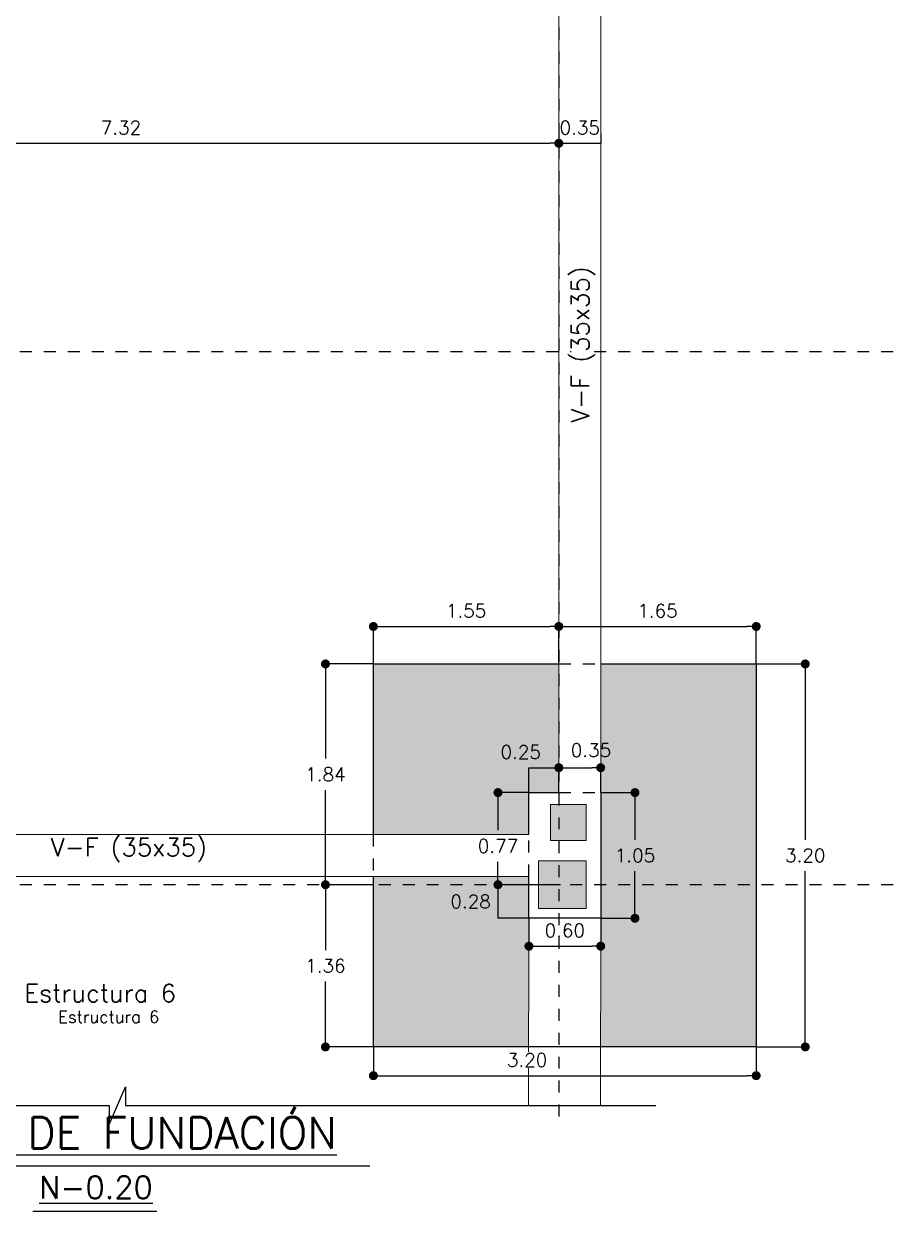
# Model space of a CAD drawing. Header units: millimetres. Extents: x 0 to 197, y -27 to 41.
# Drawn here: x 32.31 to 39.58, y -3.99 to 5.93 of the extents above; entities that cross this region are included whole.
import ezdxf
from ezdxf.enums import TextEntityAlignment as Align

# ---------------------------------------------------------------- set-up
doc = ezdxf.new("R2010")
doc.units = ezdxf.units.MM
doc.header["$LTSCALE"] = 0.01
doc.header["$PDMODE"] = 3
doc.linetypes.add('DASHDOT', pattern=[1, 0.5, -0.25, 0, -0.25])
doc.linetypes.add('DASHED2', pattern=[0.375, 0.25, -0.125])
doc.layers.add('FC_COLUMNAS', color=5, linetype='Continuous', lineweight=15)
doc.layers.add('FC_VIGAS', color=2, linetype='Continuous', lineweight=0)
for name, color, linetype in [('FC_COTAS', 1, 'Continuous'), ('FC_COTAS @ 75', 1, 'Continuous'), ('FC_EJES', 1, 'DASHDOT'), ('FC_HATCH COLUMNAS', 253, 'Continuous'), ('FC_HATCH ZAPATAS', 254, 'Continuous'), ('FC_LINEA CORTE', 1, 'Continuous'), ('FC_PEDESTAL', 4, 'Continuous'), ('FC_PROYECCION', 6, 'DASHED2'), ('FC_R-140', 2, 'Continuous'), ('FC_R-200', 5, 'Continuous'), ('FC_R-80', 11, 'Continuous'), ('FC_R-80 @ 50', 11, 'Continuous'), ('FC_R-80 @ 75', 11, 'Continuous'), ('FC_REVISION', 32, 'Continuous'), ('FC_ZAPATAS', 3, 'Continuous')]:
    doc.layers.add(name, color=color, linetype=linetype)
doc.styles.add('FC_TEXT', font='romans.shx', dxfattribs={"height": 0.002})
doc.styles.add('FC_TEXT1', font='romans.shx')
doc.dimstyles.new('FC_COTAS', dxfattribs={"dimtxt": 0.0015, "dimasz": 0.001, "dimexe": 0, "dimexo": 0, "dimgap": 0.001, "dimtad": 1, "dimtih": 1, "dimtoh": 1, "dimzin": 0, "dimdsep": 46, "dimtxsty": 'FC_TEXT1', "dimblk": 'DOT', "dimcen": 0.09, "dimclrd": 256, "dimclre": 256, "dimclrt": 256, "dimadec": 0, "dimazin": 0, "dimtfac": 1, "dimtix": 1, "dimtmove": 2, "dimatfit": 3, "dimfxl": 1.002, "dimtolj": 1, "dimtzin": 0, "dimlwd": -1, "dimarcsym": 0})

# ---------------------------------------------------------------- blocks, each defined once
blk = doc.blocks.new('*U83')
at = {"layer": 'FC_R-140', "color": 4, "ltscale": 1.5}
blk.add_lwpolyline([(-0.00703, -0.00507), (0.00677, -0.00507)], dxfattribs=at)
at = {"layer": 'FC_R-200', "color": 4, "ltscale": 1.5}
blk.add_lwpolyline([(-0.03052, 0), (0.03052, 0)], dxfattribs=at)
at = {"layer": 'FC_R-140', "ltscale": 1.5, "style": 'FC_TEXT1'}
blk.add_attdef('%%UNIVEL', text='', height=0.0025, dxfattribs=at).set_placement((0, -0.00242), align=Align.MIDDLE_CENTER)
at = {"layer": 'FC_R-200', "ltscale": 1.5, "style": 'FC_TEXT1'}
blk.add_attdef('%%UTÍTULO', text='', height=0.0035, dxfattribs=at).set_placement((0, 0.00366), align=Align.MIDDLE_CENTER)
at = {"layer": 'FC_R-80', "ltscale": 1.5, "style": 'FC_TEXT1'}
blk.add_attdef('ESCALA', text='', height=0.002, dxfattribs=at).set_placement((-0.02999, -0.0017), align=Align.MIDDLE_LEFT)
blk = doc.blocks.new('FC_B_Ejes E5')
at = {"layer": 'FC_EJES', "ltscale": 0.6}
for p, q in [((253.0747, -51.0366), (253.0747, -91.387)), ((255.8702, -84.9473), (242.6784, -84.9473)), ((255.8702, -89.3998), (242.6784, -89.3998))]:
    blk.add_line(p, q, dxfattribs=at)
blk = doc.blocks.new('FC_B_Columnas E5')
at = {"layer": 'FC_HATCH COLUMNAS', "ltscale": 1.5}
h = blk.add_hatch(color=256, dxfattribs=at)
h.dxf.hatch_style = 1
h.paths.add_polyline_path([(245.5247, -53.5798), (245.8247, -53.5798), (245.8247, -53.8798), (245.5247, -53.8798)])
h.paths.add_polyline_path([(253.0047, -53.5798), (253.3047, -53.5798), (253.3047, -53.8798), (253.0047, -53.8798)])
h.paths.add_polyline_path([(253.0047, -88.7298), (253.3047, -88.7298), (253.3047, -89.0298), (253.0047, -89.0298)])
h.paths.add_polyline_path([(245.5247, -88.7298), (245.8247, -88.7298), (245.8247, -89.0298), (245.5247, -89.0298)])
h.paths.add_polyline_path([(245.5247, -62.4848), (245.8247, -62.4848), (245.8247, -62.7848), (245.5247, -62.7848)])
h.paths.add_polyline_path([(245.5247, -71.3898), (245.8247, -71.3898), (245.8247, -71.6898), (245.5247, -71.6898)])
h.paths.add_polyline_path([(245.5247, -80.2949), (245.8247, -80.2949), (245.8247, -80.5949), (245.5247, -80.5949)])
h.paths.add_polyline_path([(253.0047, -62.4848), (253.3047, -62.4848), (253.3047, -62.7848), (253.0047, -62.7848)])
h.paths.add_polyline_path([(253.0047, -71.3898), (253.3047, -71.3898), (253.3047, -71.6898), (253.0047, -71.6898)])
h.paths.add_polyline_path([(253.0047, -80.2949), (253.3047, -80.2949), (253.3047, -80.5949), (253.0047, -80.5949)])
at = {"layer": 'FC_COLUMNAS', "ltscale": 0.6}
blk.add_lwpolyline([(253.0047, -88.7298), (253.3047, -88.7298), (253.3047, -89.0298), (253.0047, -89.0298)], close=True, dxfattribs=at)
blk = doc.blocks.new('_Dot')
at = {"color": 0, "linetype": 'ByBlock', "lineweight": -2}
blk.add_line((-0.5, 0), (-1, 0), dxfattribs=at)
at = {"color": 0, "linetype": 'ByBlock', "const_width": 0.5}
blk.add_lwpolyline([(-0.25, 0, 1), (0.25, 0, 1)], format="xyb", close=True, dxfattribs=at)
blk = doc.blocks.new('*D338')
at = {"layer": 'Defpoints', "color": 0, "ltscale": 0.6, "transparency": 16777216}
for p in [(38.4343, 0.5799), (38.4343, -2.6201), (38.8443, -2.6201)]:
    blk.add_point(p, dxfattribs=at)
at = {"layer": 'FC_COTAS', "lineweight": -2, "ltscale": 0.6, "transparency": 16777216}
for p, q in [((38.4343, 0.5799), (38.8443, 0.5799)), ((38.4343, -2.6201), (38.8443, -2.6201))]:
    blk.add_line(p, q, dxfattribs=at)
at = {"layer": 'FC_COTAS', "ltscale": 0.6, "transparency": 16777216}
for p, q in [((38.8443, 0.5049), (38.8443, -0.8888)), ((38.8443, -2.5451), (38.8443, -1.1513))]:
    blk.add_line(p, q, dxfattribs=at)
at = {"layer": 'FC_COTAS', "ltscale": 0.6, "transparency": 16777216, "xscale": 0.075, "yscale": 0.075, "zscale": 0.075}
for p, rotation in [((38.8443, 0.5799), 90), ((38.8443, -2.6201), 270)]:
    blk.add_blockref('_Dot', p, dxfattribs=dict(at, rotation=rotation))
at = {"layer": 'FC_COTAS', "ltscale": 0.6, "transparency": 16777216, "insert": (38.8443, -1.0201), "char_height": 0.1125, "attachment_point": 5, "style": 'FC_TEXT1'}
blk.add_mtext('\\A1;3.20', dxfattribs=at)
blk = doc.blocks.new('*D339')
at = {"layer": 'Defpoints', "color": 0, "ltscale": 0.6, "transparency": 16777216}
for p in [(35.2343, -2.6201), (38.4343, -2.6201), (38.4343, -2.8605)]:
    blk.add_point(p, dxfattribs=at)
at = {"layer": 'FC_COTAS', "lineweight": -2, "ltscale": 0.6, "transparency": 16777216}
for p, q in [((35.2343, -2.6201), (35.2343, -2.8605)), ((38.4343, -2.6201), (38.4343, -2.8605))]:
    blk.add_line(p, q, dxfattribs=at)
at = {"layer": 'FC_COTAS', "ltscale": 0.6, "transparency": 16777216}
blk.add_line((35.3093, -2.8605), (38.3593, -2.8605), dxfattribs=at)
at = {"layer": 'FC_COTAS', "ltscale": 0.6, "transparency": 16777216, "xscale": 0.075, "yscale": 0.075, "zscale": 0.075, "rotation": 180}
blk.add_blockref('_Dot', (35.2343, -2.8605), dxfattribs=at)
at = {"layer": 'FC_COTAS', "ltscale": 0.6, "transparency": 16777216, "xscale": 0.075, "yscale": 0.075, "zscale": 0.075}
blk.add_blockref('_Dot', (38.4343, -2.8605), dxfattribs=at)
at = {"layer": 'FC_COTAS', "ltscale": 0.6, "transparency": 16777216, "insert": (36.5192, -2.7292), "char_height": 0.1125, "attachment_point": 5, "style": 'FC_TEXT1', "bg_fill": 3, "box_fill_scale": 1.1, "bg_fill_color": 256, "bg_fill_true_color": 13158600, "bg_fill_transparency": 0}
blk.add_mtext('\\A1;3.20', dxfattribs=at)
blk = doc.blocks.new('*D340')
at = {"layer": 'Defpoints', "color": 0, "ltscale": 0.6, "transparency": 16777216}
for p in [(36.7843, 0.8932), (35.2343, 0.5799), (36.7843, 0.5799)]:
    blk.add_point(p, dxfattribs=at)
at = {"layer": 'FC_COTAS', "lineweight": -2, "ltscale": 0.6, "transparency": 16777216}
for p, q in [((35.2343, 0.5799), (35.2343, 0.8932)), ((36.7843, 0.5799), (36.7843, 0.8932))]:
    blk.add_line(p, q, dxfattribs=at)
at = {"layer": 'FC_COTAS', "ltscale": 0.6, "transparency": 16777216}
blk.add_line((35.3093, 0.8932), (36.7093, 0.8932), dxfattribs=at)
at = {"layer": 'FC_COTAS', "ltscale": 0.6, "transparency": 16777216, "xscale": 0.075, "yscale": 0.075, "zscale": 0.075, "rotation": 180}
blk.add_blockref('_Dot', (35.2343, 0.8932), dxfattribs=at)
at = {"layer": 'FC_COTAS', "ltscale": 0.6, "transparency": 16777216, "xscale": 0.075, "yscale": 0.075, "zscale": 0.075}
blk.add_blockref('_Dot', (36.7843, 0.8932), dxfattribs=at)
at = {"layer": 'FC_COTAS', "ltscale": 0.6, "transparency": 16777216, "insert": (36.0093, 1.0244), "char_height": 0.1125, "attachment_point": 5, "style": 'FC_TEXT1'}
blk.add_mtext('\\A1;1.55', dxfattribs=at)
blk = doc.blocks.new('*D341')
at = {"layer": 'Defpoints', "color": 0, "ltscale": 0.6, "transparency": 16777216}
for p in [(35.2343, 0.5799), (34.8335, -1.2649), (35.2343, -1.2649)]:
    blk.add_point(p, dxfattribs=at)
at = {"layer": 'FC_COTAS', "lineweight": -2, "ltscale": 0.6, "transparency": 16777216}
for p, q in [((35.2343, 0.5799), (34.8335, 0.5799)), ((35.2343, -1.2649), (34.8335, -1.2649))]:
    blk.add_line(p, q, dxfattribs=at)
at = {"layer": 'FC_COTAS', "ltscale": 0.6, "transparency": 16777216}
for p, q in [((34.8335, 0.5049), (34.8335, -0.2113)), ((34.8335, -1.1899), (34.8335, -0.4738))]:
    blk.add_line(p, q, dxfattribs=at)
at = {"layer": 'FC_COTAS', "ltscale": 0.6, "transparency": 16777216, "xscale": 0.075, "yscale": 0.075, "zscale": 0.075}
for p, rotation in [((34.8335, 0.5799), 90), ((34.8335, -1.2649), 270)]:
    blk.add_blockref('_Dot', p, dxfattribs=dict(at, rotation=rotation))
at = {"layer": 'FC_COTAS', "ltscale": 0.6, "transparency": 16777216, "insert": (34.8335, -0.3425), "char_height": 0.1125, "attachment_point": 5, "style": 'FC_TEXT1'}
blk.add_mtext('\\A1;1.84', dxfattribs=at)
blk = doc.blocks.new('*D342')
at = {"layer": 'Defpoints', "color": 0, "ltscale": 0.6, "transparency": 16777216}
for p in [(37.1343, -0.4951), (37.1343, -1.5451), (37.421, -1.5451)]:
    blk.add_point(p, dxfattribs=at)
at = {"layer": 'FC_COTAS', "lineweight": -2, "ltscale": 0.6, "transparency": 16777216}
for p, q in [((37.1343, -0.4951), (37.421, -0.4951)), ((37.1343, -1.5451), (37.421, -1.5451))]:
    blk.add_line(p, q, dxfattribs=at)
at = {"layer": 'FC_COTAS', "ltscale": 0.6, "transparency": 16777216}
for p, q in [((37.421, -0.5701), (37.421, -0.8888)), ((37.421, -1.4701), (37.421, -1.1513))]:
    blk.add_line(p, q, dxfattribs=at)
at = {"layer": 'FC_COTAS', "ltscale": 0.6, "transparency": 16777216, "xscale": 0.075, "yscale": 0.075, "zscale": 0.075}
for p, rotation in [((37.421, -0.4951), 90), ((37.421, -1.5451), 270)]:
    blk.add_blockref('_Dot', p, dxfattribs=dict(at, rotation=rotation))
at = {"layer": 'FC_COTAS', "ltscale": 0.6, "transparency": 16777216, "insert": (37.421, -1.0201), "char_height": 0.1125, "attachment_point": 5, "style": 'FC_TEXT1'}
blk.add_mtext('\\A1;1.05', dxfattribs=at)
blk = doc.blocks.new('*D364')
at = {"layer": 'Defpoints', "color": 0, "ltscale": 0.6, "transparency": 16777216}
for p in [(36.5343, -1.5451), (37.1343, -1.5451), (37.1343, -1.7786)]:
    blk.add_point(p, dxfattribs=at)
at = {"layer": 'FC_COTAS', "lineweight": -2, "ltscale": 0.6, "transparency": 16777216}
for p, q in [((36.5343, -1.5451), (36.5343, -1.7786)), ((37.1343, -1.5451), (37.1343, -1.7786))]:
    blk.add_line(p, q, dxfattribs=at)
at = {"layer": 'FC_COTAS', "ltscale": 0.6, "transparency": 16777216}
blk.add_line((36.6093, -1.7786), (37.0593, -1.7786), dxfattribs=at)
at = {"layer": 'FC_COTAS', "ltscale": 0.6, "transparency": 16777216, "xscale": 0.075, "yscale": 0.075, "zscale": 0.075, "rotation": 180}
blk.add_blockref('_Dot', (36.5343, -1.7786), dxfattribs=at)
at = {"layer": 'FC_COTAS', "ltscale": 0.6, "transparency": 16777216, "xscale": 0.075, "yscale": 0.075, "zscale": 0.075}
blk.add_blockref('_Dot', (37.1343, -1.7786), dxfattribs=at)
at = {"layer": 'FC_COTAS', "ltscale": 0.6, "transparency": 16777216, "insert": (36.8343, -1.6474), "char_height": 0.1125, "attachment_point": 5, "style": 'FC_TEXT1'}
blk.add_mtext('\\A1;0.60', dxfattribs=at)
blk = doc.blocks.new('*D343')
at = {"layer": 'Defpoints', "color": 0, "ltscale": 0.6, "transparency": 16777216}
for p in [(36.7843, -0.2871), (36.5343, -0.4951), (36.7843, -0.4951)]:
    blk.add_point(p, dxfattribs=at)
at = {"layer": 'FC_COTAS', "lineweight": -2, "ltscale": 0.6, "transparency": 16777216}
for p, q in [((36.5343, -0.4951), (36.5343, -0.2871)), ((36.7843, -0.4951), (36.7843, -0.2871))]:
    blk.add_line(p, q, dxfattribs=at)
at = {"layer": 'FC_COTAS', "ltscale": 0.6, "transparency": 16777216}
blk.add_line((36.5343, -0.2871), (36.7843, -0.2871), dxfattribs=at)
at = {"layer": 'FC_COTAS', "ltscale": 0.6, "transparency": 16777216, "insert": (36.4663, -0.1558), "char_height": 0.1125, "attachment_point": 5, "style": 'FC_TEXT1'}
blk.add_mtext('\\A1;0.25', dxfattribs=at)
blk = doc.blocks.new('*D361')
at = {"layer": 'Defpoints', "color": 0, "ltscale": 0.6, "transparency": 16777216}
for p in [(36.5343, -0.4951), (36.2757, -1.2649), (36.5343, -1.2649)]:
    blk.add_point(p, dxfattribs=at)
at = {"layer": 'FC_COTAS', "lineweight": -2, "ltscale": 0.6, "transparency": 16777216}
for p, q in [((36.5343, -0.4951), (36.2757, -0.4951)), ((36.5343, -1.2649), (36.2757, -1.2649))]:
    blk.add_line(p, q, dxfattribs=at)
at = {"layer": 'FC_COTAS', "ltscale": 0.6, "transparency": 16777216}
for p, q in [((36.2757, -0.5701), (36.2757, -0.81)), ((36.2757, -1.1899), (36.2757, -1.0725))]:
    blk.add_line(p, q, dxfattribs=at)
at = {"layer": 'FC_COTAS', "ltscale": 0.6, "transparency": 16777216, "xscale": 0.075, "yscale": 0.075, "zscale": 0.075}
for p, rotation in [((36.2757, -0.4951), 90), ((36.2757, -1.2649), 270)]:
    blk.add_blockref('_Dot', p, dxfattribs=dict(at, rotation=rotation))
at = {"layer": 'FC_COTAS', "ltscale": 0.6, "transparency": 16777216, "insert": (36.2757, -0.9413), "char_height": 0.1125, "attachment_point": 5, "style": 'FC_TEXT1'}
blk.add_mtext('\\A1;0.77', dxfattribs=at)
blk = doc.blocks.new('*D344')
at = {"layer": 'Defpoints', "color": 0, "ltscale": 0.6, "transparency": 16777216}
for p in [(36.7979, -1.2649), (36.2757, -1.5451), (36.5343, -1.5451)]:
    blk.add_point(p, dxfattribs=at)
at = {"layer": 'FC_COTAS', "lineweight": -2, "ltscale": 0.6, "transparency": 16777216}
for p, q in [((36.7979, -1.2649), (36.2757, -1.2649)), ((36.5343, -1.5451), (36.2757, -1.5451))]:
    blk.add_line(p, q, dxfattribs=at)
at = {"layer": 'FC_COTAS', "ltscale": 0.6, "transparency": 16777216}
blk.add_line((36.2757, -1.2649), (36.2757, -1.5451), dxfattribs=at)
at = {"layer": 'FC_COTAS', "ltscale": 0.6, "transparency": 16777216, "insert": (36.0469, -1.405), "char_height": 0.1125, "attachment_point": 5, "style": 'FC_TEXT1'}
blk.add_mtext('\\A1;0.28', dxfattribs=at)
blk = doc.blocks.new('*D362')
at = {"layer": 'Defpoints', "color": 0, "ltscale": 0.6, "transparency": 16777216}
for p in [(37.1343, -0.2871), (36.7843, -0.4951), (37.1343, -0.4951)]:
    blk.add_point(p, dxfattribs=at)
at = {"layer": 'FC_COTAS', "lineweight": -2, "ltscale": 0.6, "transparency": 16777216}
for p, q in [((36.7843, -0.4951), (36.7843, -0.2871)), ((37.1343, -0.4951), (37.1343, -0.2871))]:
    blk.add_line(p, q, dxfattribs=at)
at = {"layer": 'FC_COTAS', "ltscale": 0.6, "transparency": 16777216}
blk.add_line((36.8593, -0.2871), (37.0593, -0.2871), dxfattribs=at)
at = {"layer": 'FC_COTAS', "ltscale": 0.6, "transparency": 16777216, "xscale": 0.075, "yscale": 0.075, "zscale": 0.075, "rotation": 180}
blk.add_blockref('_Dot', (36.7843, -0.2871), dxfattribs=at)
at = {"layer": 'FC_COTAS', "ltscale": 0.6, "transparency": 16777216, "xscale": 0.075, "yscale": 0.075, "zscale": 0.075}
blk.add_blockref('_Dot', (37.1343, -0.2871), dxfattribs=at)
at = {"layer": 'FC_COTAS', "ltscale": 0.6, "transparency": 16777216, "insert": (37.0533, -0.1411), "char_height": 0.1125, "attachment_point": 5, "style": 'FC_TEXT1'}
blk.add_mtext('\\A1;0.35', dxfattribs=at)
blk = doc.blocks.new('*D345')
at = {"layer": 'Defpoints', "color": 0, "ltscale": 0.6, "transparency": 16777216}
for p in [(35.2343, -1.2649), (34.8335, -2.6201), (35.2343, -2.6201)]:
    blk.add_point(p, dxfattribs=at)
at = {"layer": 'FC_COTAS', "lineweight": -2, "ltscale": 0.6, "transparency": 16777216}
for p, q in [((35.2343, -1.2649), (34.8335, -1.2649)), ((35.2343, -2.6201), (34.8335, -2.6201))]:
    blk.add_line(p, q, dxfattribs=at)
at = {"layer": 'FC_COTAS', "ltscale": 0.6, "transparency": 16777216}
for p, q in [((34.8335, -1.3399), (34.8335, -1.8113)), ((34.8335, -2.5451), (34.8335, -2.0738))]:
    blk.add_line(p, q, dxfattribs=at)
at = {"layer": 'FC_COTAS', "ltscale": 0.6, "transparency": 16777216, "xscale": 0.075, "yscale": 0.075, "zscale": 0.075}
for p, rotation in [((34.8335, -1.2649), 90), ((34.8335, -2.6201), 270)]:
    blk.add_blockref('_Dot', p, dxfattribs=dict(at, rotation=rotation))
at = {"layer": 'FC_COTAS', "ltscale": 0.6, "transparency": 16777216, "insert": (34.8335, -1.9425), "char_height": 0.1125, "attachment_point": 5, "style": 'FC_TEXT1'}
blk.add_mtext('\\A1;1.36', dxfattribs=at)
blk = doc.blocks.new('*D346')
at = {"layer": 'Defpoints', "color": 0, "ltscale": 0.6, "transparency": 16777216}
for p in [(38.4343, 0.8932), (36.7843, 0.5799), (38.4343, 0.5799)]:
    blk.add_point(p, dxfattribs=at)
at = {"layer": 'FC_COTAS', "lineweight": -2, "ltscale": 0.6, "transparency": 16777216}
for p, q in [((36.7843, 0.5799), (36.7843, 0.8932)), ((38.4343, 0.5799), (38.4343, 0.8932))]:
    blk.add_line(p, q, dxfattribs=at)
at = {"layer": 'FC_COTAS', "ltscale": 0.6, "transparency": 16777216}
blk.add_line((36.8593, 0.8932), (38.3593, 0.8932), dxfattribs=at)
at = {"layer": 'FC_COTAS', "ltscale": 0.6, "transparency": 16777216, "xscale": 0.075, "yscale": 0.075, "zscale": 0.075, "rotation": 180}
blk.add_blockref('_Dot', (36.7843, 0.8932), dxfattribs=at)
at = {"layer": 'FC_COTAS', "ltscale": 0.6, "transparency": 16777216, "xscale": 0.075, "yscale": 0.075, "zscale": 0.075}
blk.add_blockref('_Dot', (38.4343, 0.8932), dxfattribs=at)
at = {"layer": 'FC_COTAS', "ltscale": 0.6, "transparency": 16777216, "insert": (37.6093, 1.0244), "char_height": 0.1125, "attachment_point": 5, "style": 'FC_TEXT1'}
blk.add_mtext('\\A1;1.65', dxfattribs=at)
blk = doc.blocks.new('*D274')
at = {"layer": 'Defpoints', "color": 0, "ltscale": 0.6, "transparency": 16777216}
for p in [(36.7843, 5.0072), (37.1343, 5.0108), (37.1343, 4.9306)]:
    blk.add_point(p, dxfattribs=at)
at = {"layer": 'FC_COTAS', "lineweight": -2, "ltscale": 0.6, "transparency": 16777216}
for p, q in [((36.7843, 5.0072), (36.7843, 4.9306)), ((37.1343, 5.0108), (37.1343, 4.9306))]:
    blk.add_line(p, q, dxfattribs=at)
at = {"layer": 'FC_COTAS', "ltscale": 0.6, "transparency": 16777216}
blk.add_line((36.7843, 4.9306), (37.1343, 4.9306), dxfattribs=at)
at = {"layer": 'FC_COTAS', "ltscale": 0.6, "transparency": 16777216, "insert": (36.9593, 5.0618), "char_height": 0.1125, "attachment_point": 5, "style": 'FC_TEXT1'}
blk.add_mtext('\\A1;0.35', dxfattribs=at)
blk = doc.blocks.new('*D273')
at = {"layer": 'Defpoints', "color": 0, "ltscale": 0.6, "transparency": 16777216}
for p in [(29.4643, 4.9881), (36.7843, 5.0072), (36.7843, 4.9306)]:
    blk.add_point(p, dxfattribs=at)
at = {"layer": 'FC_COTAS', "lineweight": -2, "ltscale": 0.6, "transparency": 16777216}
for p, q in [((29.4643, 4.9881), (29.4643, 4.9306)), ((36.7843, 5.0072), (36.7843, 4.9306))]:
    blk.add_line(p, q, dxfattribs=at)
at = {"layer": 'FC_COTAS', "ltscale": 0.6, "transparency": 16777216}
blk.add_line((29.5393, 4.9306), (36.7093, 4.9306), dxfattribs=at)
at = {"layer": 'FC_COTAS', "ltscale": 0.6, "transparency": 16777216, "xscale": 0.075, "yscale": 0.075, "zscale": 0.075, "rotation": 180}
blk.add_blockref('_Dot', (29.4643, 4.9306), dxfattribs=at)
at = {"layer": 'FC_COTAS', "ltscale": 0.6, "transparency": 16777216, "xscale": 0.075, "yscale": 0.075, "zscale": 0.075}
blk.add_blockref('_Dot', (36.7843, 4.9306), dxfattribs=at)
at = {"layer": 'FC_COTAS', "ltscale": 0.6, "transparency": 16777216, "insert": (33.1243, 5.0618), "char_height": 0.1125, "attachment_point": 5, "style": 'FC_TEXT1'}
blk.add_mtext('\\A1;7.32', dxfattribs=at)
blk = doc.blocks.new('*U358')
at = {"layer": 'FC_LINEA CORTE'}
blk.add_lwpolyline([(-0.045015, 0), (-0.000675, 0), (-0.000675, -0.001575), (0.000675, 0.001575), (0.000675, 0), (0.045015, 0)], dxfattribs=at)
blk = doc.blocks.new('FC_B_Estructura 6')
at = {"layer": 'FC_HATCH COLUMNAS', "ltscale": 0.6}
h = blk.add_hatch(color=256, dxfattribs=at)
h.dxf.hatch_style = 1
h.paths.add_polyline_path([(7.78, 0), (7.38, 0), (7.38, -0.4), (7.78, -0.4)])
h.paths.add_polyline_path([(0.4, 0), (0, 0), (0, -0.4), (0.4, -0.4)])
at = {"layer": 'FC_COLUMNAS', "color": 252, "ltscale": 0.6}
for points in [[(0, 0), (0.4, 0), (0.4, -0.4), (0, -0.4)], [(7.38, 0), (7.78, 0), (7.78, -0.4), (7.38, -0.4)]]:
    blk.add_lwpolyline(points, close=True, dxfattribs=at)
at = {"layer": 'FC_VIGAS', "color": 252, "ltscale": 0.6}
for p, q in [((-0.12, -0.4802), (-0.1173, -2.0451)), ((0.4827, -2.0451), (0.48, -0.4802)), ((7.2973, -2.0451), (7.3, -0.4802)), ((7.9, -0.4802), (7.8973, -2.0451))]:
    blk.add_line(p, q, dxfattribs=at)
at = {"layer": 'FC_R-80 @ 50', "insert": (3.788, -1.3045), "char_height": 0.1, "width": 0.972429, "attachment_point": 5, "style": 'FC_TEXT', "bg_fill": 2}
blk.add_mtext('Estructura 6', dxfattribs=at)
at = {"layer": 'FC_R-80 @ 75', "insert": (3.7171, -1.106), "char_height": 0.15, "width": 1.480071, "attachment_point": 5, "style": 'FC_TEXT', "bg_fill": 2}
blk.add_mtext('Estructura 6', dxfattribs=at)

msp = doc.modelspace()

# ---------------------------------------------------------------- hatches: boundary and pattern name
at = {"layer": 'FC_HATCH ZAPATAS', "ltscale": 0.6}
h = msp.add_hatch(color=256, dxfattribs=at)
h.dxf.hatch_style = 1
h.paths.add_polyline_path([(38.4343, 0.5799), (37.1343, 0.5799), (37.1343, -0.4951), (37.1343, -1.2649), (38.4343, -1.2649)])
h.paths.add_polyline_path([(36.7843, 0.5799), (35.2343, 0.5799), (35.2343, -0.7951), (35.2343, -0.8451), (36.5343, -0.8451), (36.5343, -0.7951), (36.5343, -0.4951), (36.7843, -0.4951)])
h.paths.add_polyline_path([(37.1311, -1.5451), (37.1311, -2.6201), (38.4343, -2.6201), (38.4343, -1.2649), (37.1343, -1.2649), (37.1343, -1.5451)])
h.paths.add_polyline_path([(36.5343, -2.6201), (36.5343, -1.5451), (36.5343, -1.1951), (35.2343, -1.1951), (35.2343, -2.6201)])

# ---------------------------------------------------------------- linework, layer by layer
at = {"layer": 'FC_PEDESTAL', "ltscale": 0.6}
msp.add_lwpolyline([(36.5343, -0.8451), (36.5343, -0.4951), (36.7843, -0.4951)], dxfattribs=at)
at = {"layer": 'FC_PROYECCION', "ltscale": 0.6}
for points in [[(36.7843, 0.5799), (37.1343, 0.5799)], [(36.7843, -0.4951), (37.1343, -0.4951)]]:
    msp.add_lwpolyline(points, dxfattribs=at)
at = {"layer": 'FC_VIGAS', "ltscale": 0.6}
for points in [[(36.7843, 7.4399), (36.7843, -0.4951)], [(37.1343, 7.4399), (37.1343, -0.4951)], [(29.7143, -0.8451), (36.5343, -0.8451)]]:
    msp.add_lwpolyline(points, dxfattribs=at)
at = {"layer": 'FC_ZAPATAS', "ltscale": 0.6}
msp.add_lwpolyline([(35.2343, -0.8451), (35.2343, 0.5799), (36.7843, 0.5799)], dxfattribs=at)

# ---------------------------------------------------------------- block references
at = {"layer": 'FC_COTAS'}
msp.add_blockref('FC_B_Columnas E5', (-216.2904, 88.1348), dxfattribs=at)

# ---------------------------------------------------------------- dimensions: what is measured, and where the dimension line sits
at = {"layer": 'FC_COTAS @ 75', "ltscale": 0.6}
for base, p1, p2, picture, middle in [((36.7843, 4.9306), (29.4643, 4.9881), (36.7843, 5.0072), '*D273', (33.1243, 5.0618)), ((37.1343, 4.9306), (36.7843, 5.0072), (37.1343, 5.0108), '*D274', (36.9593, 5.0618)), ((36.7843, 0.8932), (35.2343, 0.5799), (36.7843, 0.5799), '*D340', (36.0093, 1.0244)), ((38.4343, 0.8932), (36.7843, 0.5799), (38.4343, 0.5799), '*D346', (37.6093, 1.0244))]:
    dim = msp.add_linear_dim(base=base, p1=p1, p2=p2, dimstyle='FC_COTAS', override={"dimscale": 75, "dimtix": 1, "dimtofl": 1, "dimtmove": 2, "dimatfit": 3}, dxfattribs=at)
    dim.commit()
    dim.dimension.update_dxf_attribs({"geometry": picture, "text_midpoint": middle})
dim = msp.add_linear_dim(base=(38.8443, -2.6201), p1=(38.4343, 0.5799), p2=(38.4343, -2.6201), angle=90, dimstyle='FC_COTAS', override={"dimscale": 75, "dimtix": 1, "dimtofl": 1, "dimtmove": 2, "dimatfit": 3}, dxfattribs=at)
dim.commit()
dim.dimension.update_dxf_attribs({"geometry": '*D338', "text_midpoint": (38.8443, -1.0201)})
for base, p1, p2, picture, middle in [((36.7843, -0.2871), (36.5343, -0.4951), (36.7843, -0.4951), '*D343', (36.4663, -0.1558)), ((37.1343, -0.2871), (36.7843, -0.4951), (37.1343, -0.4951), '*D362', (37.0533, -0.1411))]:
    dim = msp.add_linear_dim(base=base, p1=p1, p2=p2, dimstyle='FC_COTAS', override={"dimscale": 75, "dimtix": 1, "dimtofl": 1, "dimtmove": 2, "dimatfit": 3}, dxfattribs=at)
    dim.commit()
    dim.dimension.update_dxf_attribs({"geometry": picture, "text_midpoint": middle, "dimtype": 128})

# ---------------------------------------------------------------- next in the draw order: block references
at = {"layer": 'FC_REVISION'}
msp.add_blockref('FC_B_Estructura 6', (29.2343, -1.0649), dxfattribs=at)

# ---------------------------------------------------------------- next in the draw order: linework, layer by layer
at = {"layer": 'FC_PEDESTAL', "ltscale": 0.6}
msp.add_lwpolyline([(37.1343, -0.4951), (37.1343, -1.5451), (36.5343, -1.5451), (36.5343, -1.1951)], dxfattribs=at)
at = {"layer": 'FC_PROYECCION', "ltscale": 0.6}
for points in [[(35.2343, -1.1453), (35.2343, -0.8451)], [(36.5343, -1.1951), (36.5343, -0.8451)]]:
    msp.add_lwpolyline(points, dxfattribs=at)
at = {"layer": 'FC_VIGAS', "ltscale": 0.6}
msp.add_lwpolyline([(29.7143, -1.1951), (36.5343, -1.1951)], dxfattribs=at)
at = {"layer": 'FC_ZAPATAS', "ltscale": 0.6}
msp.add_lwpolyline([(37.1343, 0.5799), (38.4343, 0.5799), (38.4343, -2.6201), (35.2343, -2.6201), (35.2343, -1.1951)], dxfattribs=at)

# ---------------------------------------------------------------- next in the draw order: block references
at = {"layer": 'FC_COTAS'}
msp.add_blockref('FC_B_Ejes E5', (-216.2904, 88.1348), dxfattribs=at)
at = {"layer": 'FC_LINEA CORTE', "xscale": 100, "yscale": 100, "zscale": 100}
msp.add_blockref('*U358', (33.0936, -3.11), dxfattribs=at)
at = {"layer": 'FC_R-200', "ltscale": 1.5, "xscale": 75, "yscale": 75, "zscale": 75}
msp.add_blockref('*U83', (32.9161, -3.6129), dxfattribs=at).add_auto_attribs({'%%UTÍTULO': '%%UPLANTA DE FUNDACIÓN', 'ESCALA': 'ESC. 1:75', '%%UNIVEL': '%%UN-0.20'})

# ---------------------------------------------------------------- next in the draw order: dimensions: what is measured, and where the dimension line sits
at = {"layer": 'FC_COTAS @ 75', "ltscale": 0.6}
for base, p1, p2, picture, middle in [((34.8335, -1.2649), (35.2343, 0.5799), (35.2343, -1.2649), '*D341', (34.8335, -0.3425)), ((37.421, -1.5451), (37.1343, -0.4951), (37.1343, -1.5451), '*D342', (37.421, -1.0201))]:
    dim = msp.add_linear_dim(base=base, p1=p1, p2=p2, angle=90, dimstyle='FC_COTAS', override={"dimscale": 75, "dimtix": 1, "dimtofl": 1, "dimtmove": 2, "dimatfit": 3}, dxfattribs=at)
    dim.commit()
    dim.dimension.update_dxf_attribs({"geometry": picture, "text_midpoint": middle})
for base, p1, p2, picture, middle in [((36.2757, -1.2649), (36.5343, -0.4951), (36.5343, -1.2649), '*D361', (36.2757, -0.9413)), ((36.2757, -1.5451), (36.7979, -1.2649), (36.5343, -1.5451), '*D344', (36.0469, -1.405))]:
    dim = msp.add_linear_dim(base=base, p1=p1, p2=p2, angle=90, dimstyle='FC_COTAS', override={"dimscale": 75, "dimtix": 1, "dimtofl": 1, "dimtmove": 2, "dimatfit": 3}, dxfattribs=at)
    dim.commit()
    dim.dimension.update_dxf_attribs({"geometry": picture, "text_midpoint": middle, "dimtype": 128})
dim = msp.add_linear_dim(base=(37.1343, -1.7786), p1=(36.5343, -1.5451), p2=(37.1343, -1.5451), dimstyle='FC_COTAS', override={"dimscale": 75, "dimtix": 1, "dimtofl": 1, "dimtmove": 2, "dimatfit": 3, "dimtfill": 0, "dimtfillclr": 254}, dxfattribs=at)
dim.commit()
dim.dimension.update_dxf_attribs({"geometry": '*D364', "text_midpoint": (36.8343, -1.6474)})

# ---------------------------------------------------------------- next in the draw order: texts
at = {"layer": 'FC_R-80 @ 75', "insert": (36.9886, 3.2491), "char_height": 0.15, "width": 1.480071, "attachment_point": 5, "rotation": 90, "style": 'FC_TEXT', "bg_fill": 3, "box_fill_scale": 1, "bg_fill_color": 256, "bg_fill_transparency": 0}
msp.add_mtext('V-F (35x35)', dxfattribs=at)
at = {"layer": 'FC_R-80 @ 75', "insert": (33.1904, -0.9758), "char_height": 0.15, "width": 1.480071, "attachment_point": 5, "style": 'FC_TEXT', "bg_fill": 3, "box_fill_scale": 1, "bg_fill_color": 256, "bg_fill_transparency": 0}
msp.add_mtext('V-F (35x35)', dxfattribs=at)

# ---------------------------------------------------------------- next in the draw order: dimensions: what is measured, and where the dimension line sits
at = {"layer": 'FC_COTAS @ 75', "ltscale": 0.6}
dim = msp.add_linear_dim(base=(38.4343, -2.8605), p1=(35.2343, -2.6201), p2=(38.4343, -2.6201), dimstyle='FC_COTAS', override={"dimscale": 75, "dimtix": 1, "dimtofl": 1, "dimtmove": 2, "dimatfit": 3, "dimtfill": 1}, dxfattribs=at)
dim.commit()
dim.dimension.update_dxf_attribs({"geometry": '*D339', "text_midpoint": (36.5192, -2.7292), "dimtype": 128})

# ---------------------------------------------------------------- next in the draw order: dimensions: what is measured, and where the dimension line sits
dim = msp.add_linear_dim(base=(34.8335, -2.6201), p1=(35.2343, -1.2649), p2=(35.2343, -2.6201), angle=90, dimstyle='FC_COTAS', override={"dimscale": 75, "dimtix": 1, "dimtofl": 1, "dimtmove": 2, "dimatfit": 3}, dxfattribs=at)
dim.commit()
dim.dimension.update_dxf_attribs({"geometry": '*D345', "text_midpoint": (34.8335, -1.9425)})

doc.saveas('drawing.dxf')
